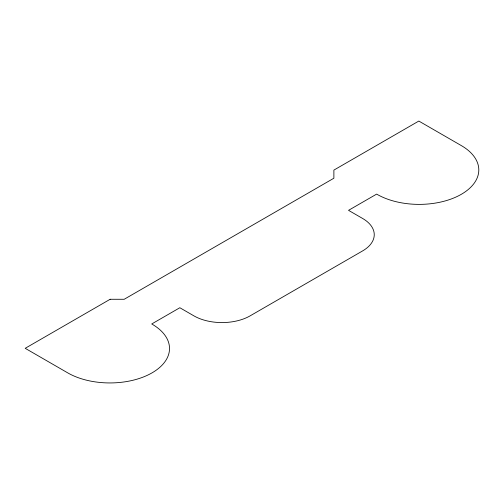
<?xml version="1.0" encoding="UTF-8"?>
<svg xmlns="http://www.w3.org/2000/svg" width="504" height="504" viewBox="0 0 504 504"><rect width="100%" height="100%" fill="white"/><g stroke="black" fill="none" stroke-linecap="round" stroke-linejoin="round"><path stroke-width="0.76" d="M110.149 299.275L25.2 348.314L67.372 372.664A59.642 34.436 0 0 0 152.05 372.853A59.642 34.436 0 0 0 151.723 323.965L179.84 307.736L193.895 315.851A39.759 22.957 0 0 0 250.129 315.851L362.596 250.923A39.759 22.957 0 0 0 362.596 218.453L348.535 210.338L376.652 194.103A59.642 34.436 0 0 0 461.33 194.298A59.642 34.436 0 0 0 461.002 145.41L418.824 121.061L333.881 170.1L333.881 178.221L124.205 299.275L110.149 299.275"/></g></svg>
